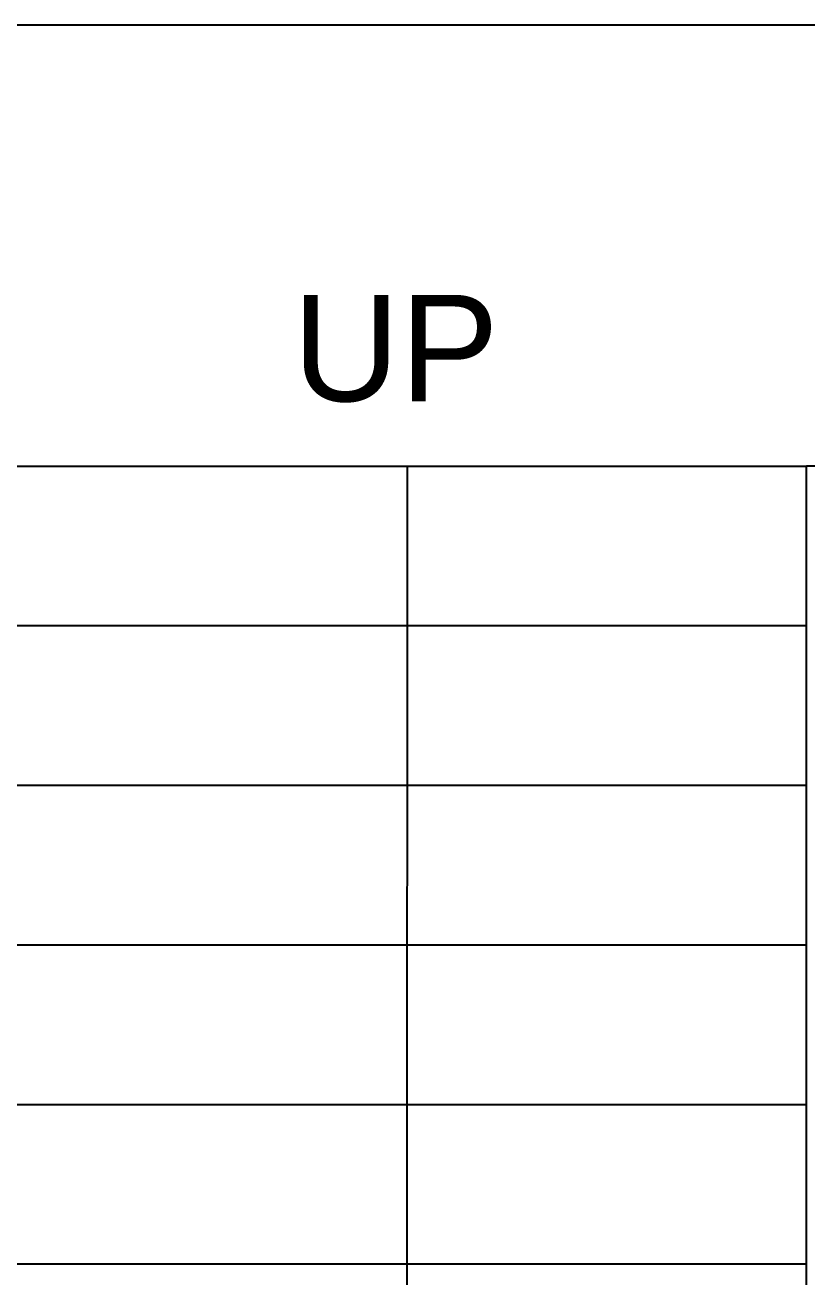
# Model space of a CAD drawing. Header units: millimetres. Extents: x 1255966 to 1543012, y 318612 to 465611.
# Drawn here: x 1419946 to 1421417, y 408889 to 411243 of the extents above; entities that cross this region are included whole.
import ezdxf

# ---------------------------------------------------------------- set-up
doc = ezdxf.new("R2010")
doc.units = ezdxf.units.MM
doc.header["$LTSCALE"] = 500
doc.header["$MEASUREMENT"] = 0
doc.linetypes.add('HIDDEN', pattern=[0.375, 0.25, -0.125])
for name, color, linetype, true_color in [('A-TAG', 7, 'Continuous', 0xef00ef), ('RAILING', 7, 'Continuous', 0xadadad), ('STAIR', 7, 'Continuous', 0x3f4f7f)]:
    doc.layers.add(name, color=color, linetype=linetype, true_color=true_color)
doc.layers.add('TEXT-RM NAME', color=6, linetype='Continuous')
doc.styles.add('ARIAL', font='arial.ttf')

msp = doc.modelspace()

# ---------------------------------------------------------------- linework, layer by layer
at = {"layer": 'A-TAG', "linetype": 'HIDDEN', "ltscale": 100}
msp.add_line((1423842.9, 411242.7), (1419855.1, 411242.7), dxfattribs=at)
at = {"layer": 'RAILING'}
for p in [(1421415.6, 408313.7), (1422365.6, 410413.7)]:
    msp.add_line(p, (1421415.6, 410413.7), dxfattribs=at)
at = {"layer": 'STAIR'}
for p, q in [((1419915.6, 410413.7), (1421415.6, 410413.7)), ((1419915.6, 410113.7), (1421415.6, 410113.7)), ((1419915.6, 409813.7), (1421415.6, 409813.7)), ((1419915.6, 409513.7), (1421415.6, 409513.7)), ((1419915.6, 409213.7), (1421415.6, 409213.7)), ((1419915.6, 408913.7), (1421415.6, 408913.7))]:
    msp.add_line(p, q, dxfattribs=at)
at = {"layer": 'STAIR', "color": 0}
msp.add_line((1420664.6, 407556.2), (1420665.6, 410413.7), dxfattribs=at)
at = {"layer": 'TEXT-RM NAME'}
msp.add_line((1420664.6, 407556.2), (1420665.6, 410413.7), dxfattribs=at)

# ---------------------------------------------------------------- texts
at = {"layer": 'TEXT-RM NAME', "style": 'ARIAL'}
msp.add_text('UP', height=200, rotation=360, dxfattribs=at).set_placement((1420449, 410535.5, 0))

doc.saveas('drawing.dxf')
